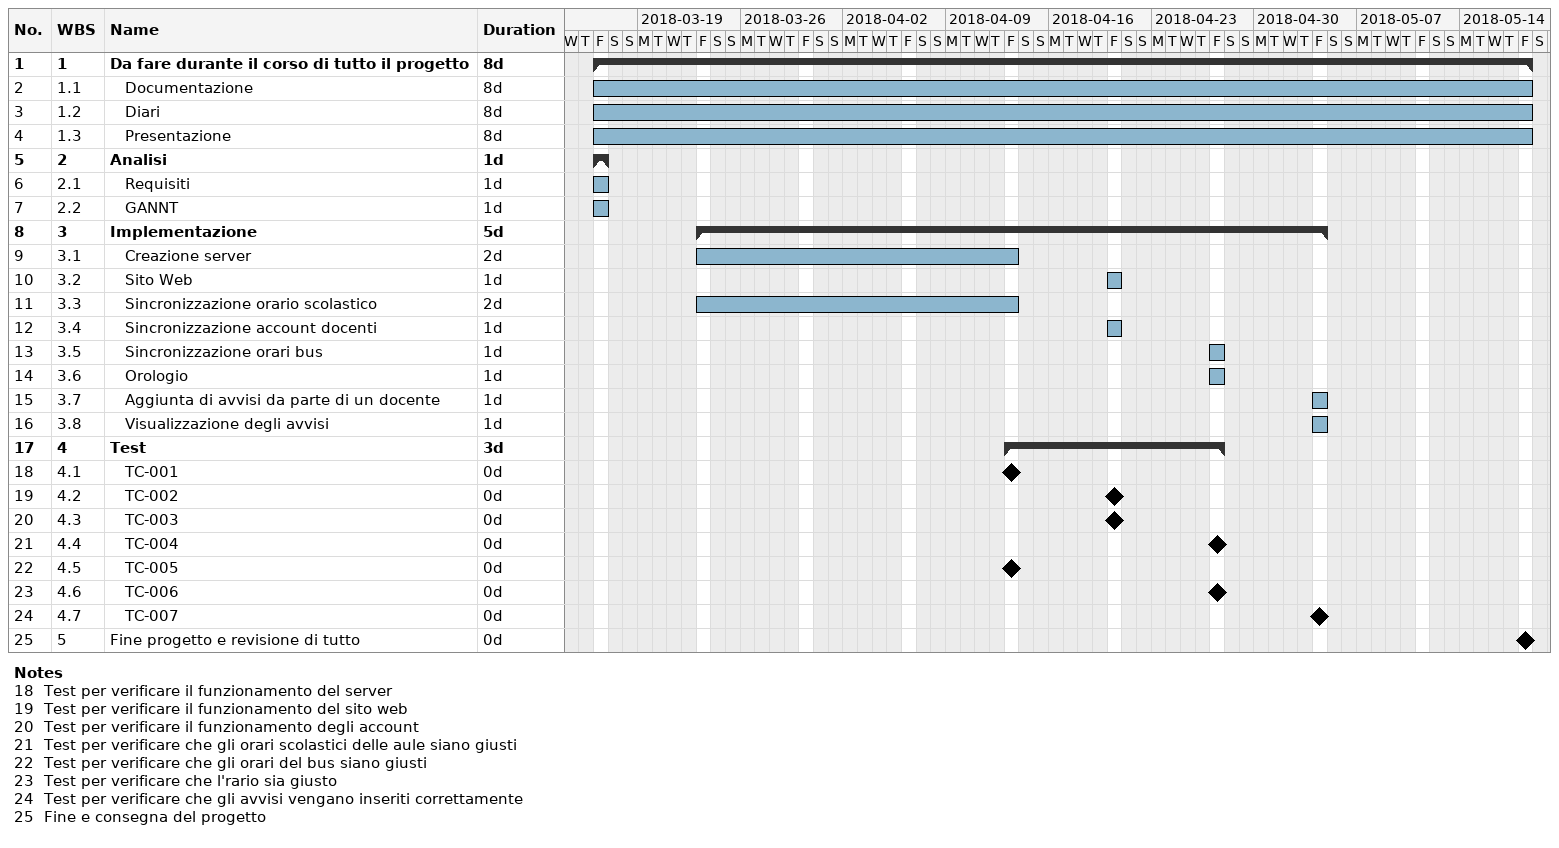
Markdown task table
| ID | WBS | Task | Duration | Start | Finish |
|---|---|---|---|---|---|
| 1 | 1 | **Da fare durante il corso di tutto il progetto** | 8d | 2018-03-16 | 2018-05-18 |
| 2 | 1.1 | Documentazione | 8d | 2018-03-16 | 2018-05-18 |
| 3 | 1.2 | Diari | 8d | 2018-03-16 | 2018-05-18 |
| 4 | 1.3 | Presentazione | 8d | 2018-03-16 | 2018-05-18 |
| 5 | 2 | **Analisi** | 1d | 2018-03-16 | 2018-03-16 |
| 6 | 2.1 | Requisiti | 1d | 2018-03-16 | 2018-03-16 |
| 7 | 2.2 | GANNT | 1d | 2018-03-16 | 2018-03-16 |
| 8 | 3 | **Implementazione** | 5d | 2018-03-23 | 2018-05-04 |
| 9 | 3.1 | Creazione server | 2d | 2018-03-23 | 2018-04-13 |
| 10 | 3.2 | Sito Web | 1d | 2018-04-20 | 2018-04-20 |
| 11 | 3.3 | Sincronizzazione orario scolastico | 2d | 2018-03-23 | 2018-04-13 |
| 12 | 3.4 | Sincronizzazione account docenti | 1d | 2018-04-20 | 2018-04-20 |
| 13 | 3.5 | Sincronizzazione orari bus | 1d | 2018-04-27 | 2018-04-27 |
| 14 | 3.6 | Orologio | 1d | 2018-04-27 | 2018-04-27 |
| 15 | 3.7 | Aggiunta di avvisi da parte di un docente | 1d | 2018-05-04 | 2018-05-04 |
| 16 | 3.8 | Visualizzazione degli avvisi | 1d | 2018-05-04 | 2018-05-04 |
| 17 | 4 | **Test** | 3d | 2018-04-13 | 2018-04-27 |
| 18 | 4.1 | TC-001 | 0d | 2018-04-13 | 2018-04-13 |
| 19 | 4.2 | TC-002 | 0d | 2018-04-20 | 2018-04-20 |
| 20 | 4.3 | TC-003 | 0d | 2018-04-20 | 2018-04-20 |
| 21 | 4.4 | TC-004 | 0d | 2018-04-27 | 2018-04-27 |
| 22 | 4.5 | TC-005 | 0d | 2018-04-13 | 2018-04-13 |
| 23 | 4.6 | TC-006 | 0d | 2018-04-27 | 2018-04-27 |
| 24 | 4.7 | TC-007 | 0d | 2018-05-04 | 2018-05-04 |
| 25 | 5 | Fine progetto e revisione di tutto | 0d | 2018-05-18 | 2018-05-18 |

Notes
- 18: Test per verificare il funzionamento del server
- 19: Test per verificare il funzionamento del sito web
- 20: Test per verificare il funzionamento degli account
- 21: Test per verificare che gli orari scolastici delle aule siano giusti
- 22: Test per verificare che gli orari del bus siano giusti
- 23: Test per verificare che l'rario sia giusto
- 24: Test per verificare che gli avvisi vengano inseriti correttamente
- 25: Fine e consegna del progetto
